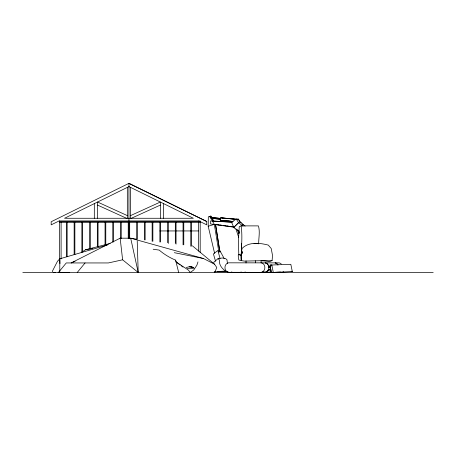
<?xml version="1.0" encoding="UTF-8"?>
<svg xmlns="http://www.w3.org/2000/svg" width="456" height="456" viewBox="0 0 456 456"><rect width="100%" height="100%" fill="white"/><g stroke="black" fill="none" stroke-linecap="round" stroke-linejoin="round"><path stroke-width="0.68" d="M246.018 263.009L246.023 260.872M255.468 262.781L255.468 260.758M261.071 262.798L261.077 260.775L268.801 261.151L272.101 260.61L272.517 255.4L271.2 248.486L268.31 245.111C259.823 242.854 248.788 241.634 242.05 248.452L240.985 255.366L241.23 260.575L244.365 261.1L263.614 260.65L270.419 261.123L272.101 260.61M214.582 253.211L208.187 226.21L208.318 216.834L210.889 216.064L213.864 221.439M241.366 253.023L241.498 243.464M258.695 243.886C258.575 237.941 260.211 231.637 258.398 225.891L241.087 225.874L239.531 226.495M283.216 271.36L283.119 272.483L277.505 271.993M233.204 221.565L220.265 220.39L220.499 217.843L236.35 219.245M220.687 218.441L211.02 217.375L210.9 218.196L220.579 219.342M213.67 263.477L213.892 262.132L218.036 258.637L222.368 257.965L225.731 258.666L227.008 259.886L227.413 263.557M268.128 269.302L270.094 269.77L270.425 267.997L268.459 267.524M239.24 226.763L238.391 241.321L238.807 254.494L238.209 255.713L238.813 260.023L241.23 260.575C240.945 249.05 242.877 237.354 241.087 225.874M214.708 272.483L216.794 267.535L214.491 264.161L192.386 245.801M197.984 261.904L196.895 265.175L193.771 269.958L190.237 272.483L188.493 270.18L176.272 262.086L175.566 260.125C169.603 257.657 164.092 254.266 159.178 250.087L153.17 249.232M268.179 270.174L266.435 271.941L262.428 271.93L261.305 272.312M58.419 272.483L66.268 262.947L108.368 262.947L122.618 259.806L138.208 272.483L137.222 240.916M77.229 272.483L85.078 262.947M241.292 222.676L238.573 222.67L233.632 227.567L239.263 231.22M236.248 219.034L238.573 222.67L233.797 227.384L231.545 222.237L236.248 219.034L238.26 219.04L240.933 222.676L245.1 226.13M186.139 267.592L189.194 266.731L191.252 266.794L193.657 267.558L194.022 268.305M81.214 252.447L85.563 249.78L110.175 243.458M210.889 216.064L209.355 216.851L210.381 216.623M136.276 239.149L130.69 238.192L120.156 238.192L71.142 262.947L75.069 261.311M130.576 215.597L160.347 202.036L160.347 218.27M131.374 218.27L160.347 205.086M280.258 271.993L279.123 272.375L274.905 272.375M208.187 226.21L214.331 224.403L215.511 224.426L219.934 252.117L215.58 224.426M107.513 244.94L59.793 258.826L57.536 261.191L52.337 271.291L52.708 271.423M85.563 249.78L92.944 248.218M53.204 272.716L55.632 272.483M217.563 271.605L225.503 271.012C221.753 268.453 218.903 264.634 219.342 259.857L218.036 258.637M225.047 271.628L227.082 271.502M59.411 221.65L200.195 221.65M59.411 222.374L200.195 222.374M159.868 230.947L198.434 230.947M253.975 243.453L258.13 243.447M187.216 268.681L193.338 268.681M214.206 271.759L228.063 271.759M58.066 272.483L69.477 272.483M273.041 272.363L228.502 272.312L227.373 271.93A4.794 4.127 -89.8 0 1 225.007 266.885A4.794 4.127 -89.8 0 1 228.513 262.821L279.129 262.878A4.794 4.155 -89.8 0 1 281.255 264.001M22.8 272.483L433.2 272.483M237.08 219.376L238.397 219.382M220.265 220.39L221.525 220.396M270.362 269.114L270.796 269.114M270.094 269.77L270.989 269.775M267.632 270.807L271.234 270.904M213.38 221.035L232.52 222.163M231.865 222.237L210.598 220.943L210.495 223.936L234.053 227.196M211.573 218.196L215.027 218.452M268.413 266.971L270.642 267.091M226.307 220.807L222.209 220.453L231.716 221.337M227.669 220.921L231.084 221.217M221.747 217.865L236.276 219.262M220.499 217.843L236.425 219.376M211.02 217.375L220.704 218.521M211.544 218.213L220.544 219.279M216.703 224.591L218.783 224.871M220.168 225.059L221.553 225.241M223.628 225.52L225.709 225.805M227.088 225.988L228.473 226.176M229.858 226.364L231.939 226.643M216.708 224.608L221.559 225.281M222.944 225.475L228.484 226.244M229.87 226.432L234.031 227.008M174.323 252.681L203.439 258.518L214.491 264.161M291.19 271.24L292.302 271.502L290.82 264.309L270.117 265.061L271.081 272.181L273.252 272.545L292.302 271.502L291.15 271.24M268.652 267.376L270.664 267.843M268.977 269.302L270.334 269.621M268.51 266.013L270.59 266.515M268.253 266.179L270.972 266.845M203.439 258.518L130.69 238.192L138.208 272.483M244.969 271.993L246.103 272.375M265.318 262.833L267.433 263.956L268.179 264.987M97.561 205.086L126.529 218.27M127.332 215.597L97.561 202.036L97.561 218.27M199.984 221.53L206.728 224.848L206.728 221.747M176.272 262.086L180.183 264.999M181.3 265.831L182.976 267.073M238.573 222.67L242.985 226.125M242.147 223.987L243.247 224.854M238.174 219.057L239.833 221.65M210.894 216.503L211.612 217.723M212.336 218.943L213.778 221.377M209.851 216.486L214.331 224.403L218.869 252.094M219.781 250.441L224.135 258.427M237.485 229.813L238.784 233.723M235.923 228.992L238.75 237.462M215.551 261.22L213.425 253.963L217.905 250.464L220.031 258.472M175.566 260.125L178.678 272.483M120.156 238.192L122.618 259.806M59.964 263.608L59.793 258.826L59.793 271.799M200.195 252.538L200.195 220.926L59.143 220.926L51.175 224.848L51.175 221.747L129.059 183.284L206.853 221.542L128.951 183.5L128.962 238.511M198.508 220.926L198.508 251.136M191.503 222.374L191.503 246.223M190.779 222.374L190.779 246.223M183.779 222.374L183.779 244.821M183.055 222.374L183.055 244.821M176.05 222.374L176.05 244.12M175.326 222.374L175.326 243.418M168.321 222.374L168.321 243.418M167.597 222.374L167.597 242.717M163.584 203.627L163.584 218.27M160.597 222.374L160.597 242.016M159.868 222.374L159.868 242.016M152.868 222.374L152.868 241.315M152.144 222.374L152.144 241.315M145.139 222.374L145.139 239.913M144.415 222.374L144.415 239.913M137.41 222.374L137.41 239.212M136.686 222.374L136.686 239.212M130.576 187.393L130.576 218.27M129.686 222.374L129.686 238.511M128.239 222.374L128.239 238.511M127.332 187.393L127.332 218.27M121.233 222.374L121.233 238.511M120.509 222.374L120.509 238.511M113.504 222.374L113.504 242.016M112.78 222.374L112.78 242.016M105.781 222.374L105.781 244.821M105.051 222.374L105.051 244.821M98.051 222.374L98.051 246.93M97.327 222.374L97.327 246.93M94.318 203.627L94.318 218.27M90.322 222.374L90.322 249.033M89.598 222.374L89.598 249.033M82.599 222.374L82.599 251.837M81.869 222.374L81.869 252.538M74.869 222.374L74.869 254.642M74.146 222.374L74.146 254.642M67.14 222.374L67.14 256.745M66.416 222.374L66.416 256.745M61.104 222.374L61.104 258.854M59.411 220.926L59.411 259.555M265.278 262.833A4.794 4.155 -89.8 0 1 268.84 267.581A4.794 4.155 -89.8 0 1 265.272 272.329M232.531 272.329A4.794 4.155 -89.8 0 1 231.397 271.941M261.311 262.821A4.794 4.127 -89.8 0 1 264.805 266.885A4.794 4.127 -89.8 0 1 262.428 271.93M276.279 271.975A4.794 4.127 -89.8 0 1 275.15 272.363M242.079 272.363A4.794 4.127 -89.8 0 1 240.95 271.975M242.695 251.792L241.059 255.366L238.807 254.494L240.985 255.366L242.695 251.792M128.951 186.595L64.547 218.27L193.361 218.27L128.951 186.595M190.545 266.794L189.194 266.817L191.252 266.794L190.545 266.794L193.657 267.558L190.545 266.794M271.839 265.061L270.117 265.061L271.103 272.181L273.315 272.545L271.839 265.061M276.285 263.249L275.15 262.867A4.794 4.127 -89.8 0 1 278.04 265.021L276.285 263.249M239.257 233.09L238.385 230.485L239.252 233.084"/></g></svg>
